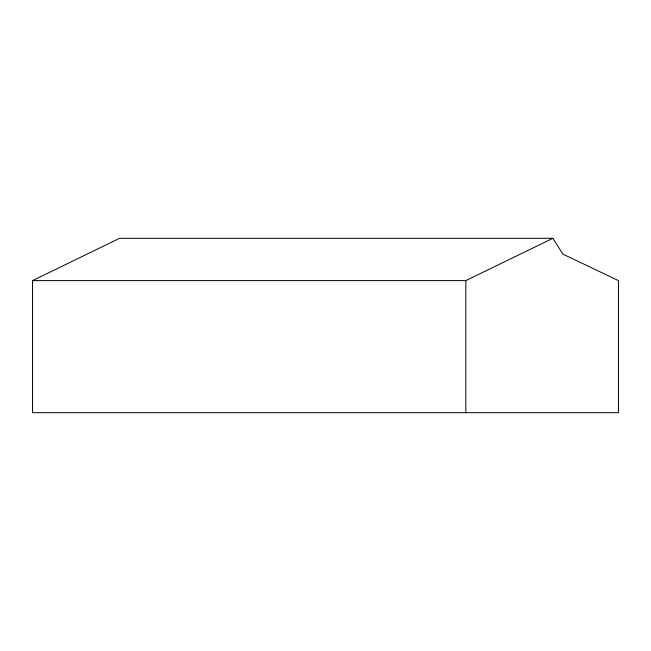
<?xml version="1.0" encoding="UTF-8"?>
<svg xmlns="http://www.w3.org/2000/svg" width="651" height="651" viewBox="0 0 651 651"><rect width="100%" height="100%" fill="white"/><g stroke="black" fill="none" stroke-linecap="round" stroke-linejoin="round"><path stroke-width="0.98" d="M32.55 280.605L119.589 238.315L552.87 238.315L562.887 254.118L618.45 280.605L618.45 412.685L32.55 412.685L32.55 280.605L465.831 280.605L552.87 238.315M465.831 280.605L465.831 412.685"/></g></svg>
